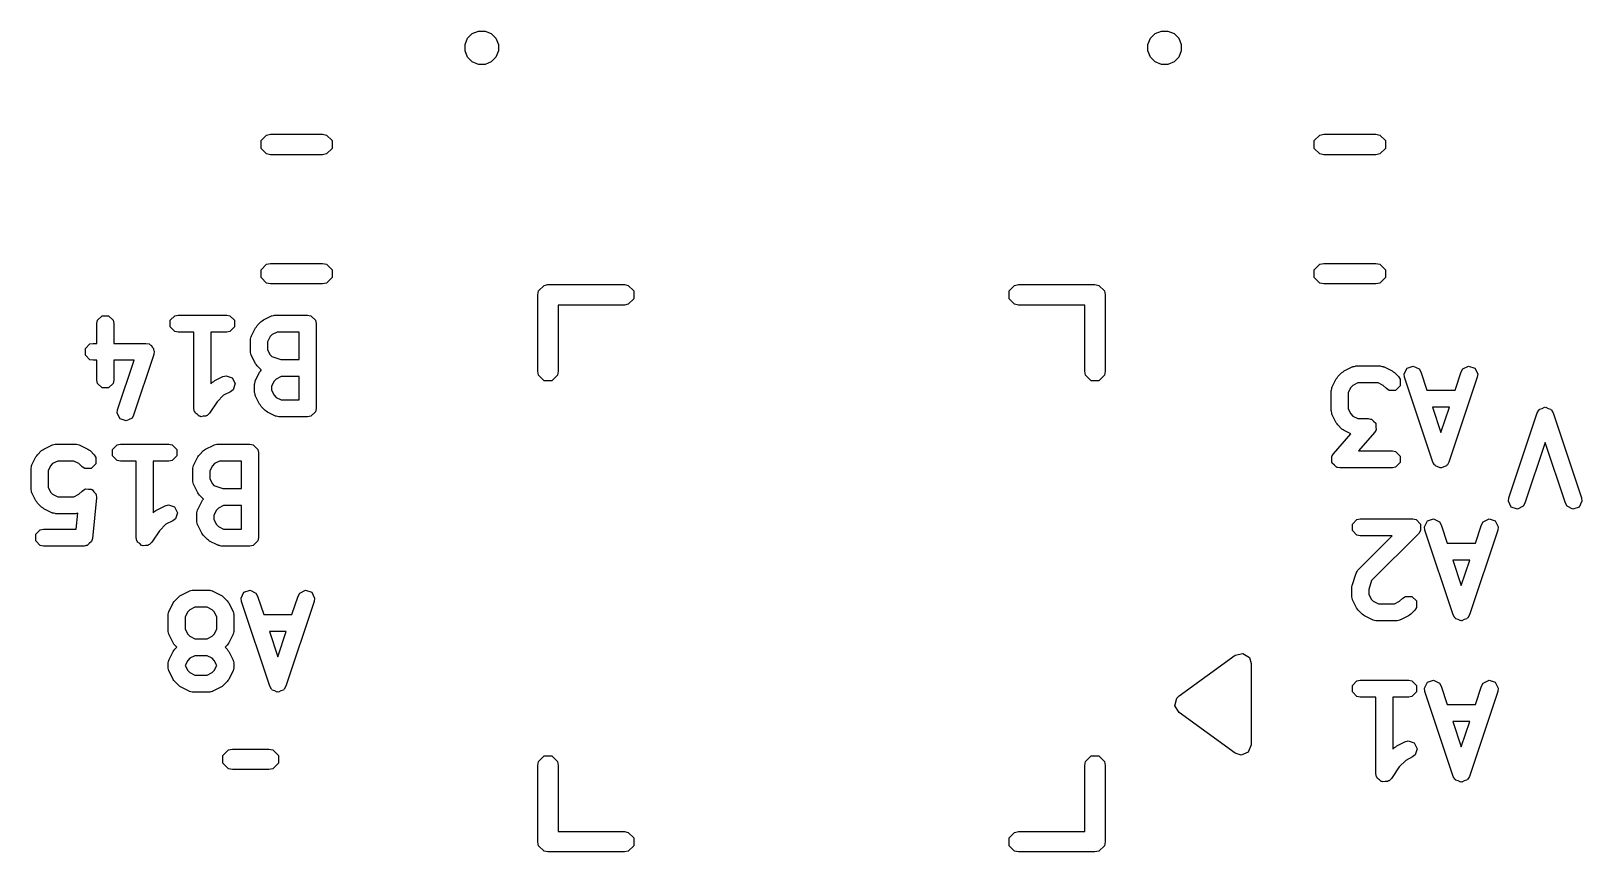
# Model space of a CAD drawing. Header units: millimetres. Extents: x 140.34 to 149.47, y -51.67 to -42.5.
# Drawn here: x 140.34 to 149.47, y -47.34 to -42.5 of the extents above; entities that cross this region are included whole.
import ezdxf

# ---------------------------------------------------------------- set-up
doc = ezdxf.new("R2010")
doc.units = ezdxf.units.MM
doc.layers.add('F.Silkscreen', color=41, linetype='CONTINUOUS', true_color=0xf2eda1)

msp = doc.modelspace()

# ---------------------------------------------------------------- linework, layer by layer
at = {"layer": 'F.Silkscreen', "linetype": 'CONTINUOUS'}
for p, q in [((142.906853, -42.544443), (142.934443, -42.516853)), ((142.934443, -42.516853), (142.970491, -42.501921)), ((142.970491, -42.501921), (143.009509, -42.501921)), ((143.009509, -42.501921), (143.045557, -42.516853)), ((143.045557, -42.516853), (143.073147, -42.544443)), ((146.926853, -42.544443), (146.954443, -42.516853)), ((146.954443, -42.516853), (146.990491, -42.501921)), ((146.990491, -42.501921), (147.029509, -42.501921)), ((147.029509, -42.501921), (147.065557, -42.516853)), ((147.065557, -42.516853), (147.093147, -42.544443)), ((142.891921, -42.580491), (142.906853, -42.544443)), ((142.891921, -42.619509), (142.891921, -42.580491)), ((142.906853, -42.655557), (142.891921, -42.619509)), ((143.073147, -42.544443), (143.088079, -42.580491)), ((143.088079, -42.619509), (143.073147, -42.655557)), ((143.088079, -42.580491), (143.088079, -42.619509)), ((146.911921, -42.580491), (146.926853, -42.544443)), ((146.911921, -42.619509), (146.911921, -42.580491)), ((146.926853, -42.655557), (146.911921, -42.619509)), ((147.093147, -42.544443), (147.108079, -42.580491)), ((147.108079, -42.619509), (147.093147, -42.655557)), ((147.108079, -42.580491), (147.108079, -42.619509)), ((142.934443, -42.683147), (142.906853, -42.655557)), ((142.970491, -42.698079), (142.934443, -42.683147)), ((143.009509, -42.698079), (142.970491, -42.698079)), ((143.045557, -42.683147), (143.009509, -42.698079)), ((143.073147, -42.655557), (143.045557, -42.683147)), ((146.954443, -42.683147), (146.926853, -42.655557)), ((146.990491, -42.698079), (146.954443, -42.683147)), ((147.029509, -42.698079), (146.990491, -42.698079)), ((147.065557, -42.683147), (147.029509, -42.698079)), ((147.093147, -42.655557), (147.065557, -42.683147)), ((141.690926, -43.147039), (141.723398, -43.114567)), ((141.690926, -43.192961), (141.690926, -43.147039)), ((141.723398, -43.114567), (141.746359, -43.11)), ((141.746359, -43.11), (142.053641, -43.11)), ((142.053641, -43.11), (142.076602, -43.114567)), ((142.076602, -43.114567), (142.109074, -43.147039)), ((142.109074, -43.147039), (142.109074, -43.192961)), ((147.890926, -43.147039), (147.923398, -43.114567)), ((147.890926, -43.192961), (147.890926, -43.147039)), ((147.923398, -43.114567), (147.946359, -43.11)), ((147.946359, -43.11), (148.253641, -43.11)), ((148.253641, -43.11), (148.276602, -43.114567)), ((148.276602, -43.114567), (148.309074, -43.147039)), ((148.309074, -43.147039), (148.309074, -43.192961)), ((141.723398, -43.225433), (141.690926, -43.192961)), ((141.746359, -43.23), (141.723398, -43.225433)), ((142.053641, -43.23), (141.746359, -43.23)), ((142.076602, -43.225433), (142.053641, -43.23)), ((142.109074, -43.192961), (142.076602, -43.225433)), ((147.923398, -43.225433), (147.890926, -43.192961)), ((147.946359, -43.23), (147.923398, -43.225433)), ((148.253641, -43.23), (147.946359, -43.23)), ((148.276602, -43.225433), (148.253641, -43.23)), ((148.309074, -43.192961), (148.276602, -43.225433)), ((141.690926, -43.907039), (141.723398, -43.874567)), ((141.690926, -43.952961), (141.690926, -43.907039)), ((141.723398, -43.874567), (141.746359, -43.87)), ((141.746359, -43.87), (142.053641, -43.87)), ((142.053641, -43.87), (142.076602, -43.874567)), ((142.076602, -43.874567), (142.109074, -43.907039)), ((142.109074, -43.907039), (142.109074, -43.952961)), ((147.890926, -43.907039), (147.923398, -43.874567)), ((147.890926, -43.952961), (147.890926, -43.907039)), ((147.923398, -43.874567), (147.946359, -43.87)), ((147.946359, -43.87), (148.253641, -43.87)), ((148.253641, -43.87), (148.276602, -43.874567)), ((148.276602, -43.874567), (148.309074, -43.907039)), ((148.309074, -43.907039), (148.309074, -43.952961)), ((141.723398, -43.985433), (141.690926, -43.952961)), ((141.746359, -43.99), (141.723398, -43.985433)), ((142.053641, -43.99), (141.746359, -43.99)), ((142.076602, -43.985433), (142.053641, -43.99)), ((142.109074, -43.952961), (142.076602, -43.985433)), ((143.324567, -44.032039), (143.357039, -43.999567)), ((143.357039, -43.999567), (143.38, -43.995)), ((143.38, -43.995), (143.83, -43.995)), ((143.83, -43.995), (143.852961, -43.999567)), ((143.852961, -43.999567), (143.885433, -44.032039)), ((146.094567, -44.032039), (146.127039, -43.999567)), ((146.127039, -43.999567), (146.15, -43.995)), ((146.15, -43.995), (146.6, -43.995)), ((146.6, -43.995), (146.622961, -43.999567)), ((146.622961, -43.999567), (146.655433, -44.032039)), ((147.923398, -43.985433), (147.890926, -43.952961)), ((147.946359, -43.99), (147.923398, -43.985433)), ((148.253641, -43.99), (147.946359, -43.99)), ((148.276602, -43.985433), (148.253641, -43.99)), ((148.309074, -43.952961), (148.276602, -43.985433)), ((143.32, -44.055), (143.324567, -44.032039)), ((143.32, -44.505), (143.32, -44.055)), ((143.885433, -44.077961), (143.852961, -44.110433)), ((143.885433, -44.032039), (143.885433, -44.077961)), ((146.094567, -44.077961), (146.094567, -44.032039)), ((146.127039, -44.110433), (146.094567, -44.077961)), ((146.655433, -44.032039), (146.66, -44.055)), ((146.66, -44.055), (146.66, -44.505)), ((140.728493, -44.204756), (140.755553, -44.177696)), ((140.755553, -44.177696), (140.793821, -44.177696)), ((140.793821, -44.177696), (140.820881, -44.204756)), ((141.157064, -44.204756), (141.184124, -44.177696)), ((141.184124, -44.177696), (141.203258, -44.17389)), ((141.203258, -44.17389), (141.488972, -44.17389)), ((141.488972, -44.17389), (141.508106, -44.177696)), ((141.508106, -44.177696), (141.535166, -44.204756)), ((141.704707, -44.202979), (141.752326, -44.179169)), ((141.752326, -44.179169), (141.754741, -44.178507)), ((141.754741, -44.178507), (141.755553, -44.177696)), ((141.755553, -44.177696), (141.763414, -44.176132)), ((141.763414, -44.176132), (141.771142, -44.174016)), ((141.771142, -44.174016), (141.77223, -44.174378)), ((141.77223, -44.174378), (141.774687, -44.17389)), ((141.774687, -44.17389), (141.965163, -44.17389)), ((141.965163, -44.17389), (141.984297, -44.177696)), ((141.984297, -44.177696), (142.011357, -44.204756)), ((143.83, -44.115), (143.44, -44.115)), ((143.44, -44.115), (143.44, -44.505)), ((143.852961, -44.110433), (143.83, -44.115)), ((146.15, -44.115), (146.127039, -44.110433)), ((146.54, -44.115), (146.15, -44.115)), ((146.54, -44.505), (146.54, -44.115)), ((140.724687, -44.22389), (140.728493, -44.204756)), ((140.724687, -44.340557), (140.724687, -44.22389)), ((140.820881, -44.204756), (140.824687, -44.22389)), ((140.824687, -44.22389), (140.824687, -44.340557)), ((141.157064, -44.243024), (141.157064, -44.204756)), ((141.184124, -44.270084), (141.157064, -44.243024)), ((141.203258, -44.27389), (141.184124, -44.270084)), ((141.296115, -44.27389), (141.203258, -44.27389)), ((141.296115, -44.72389), (141.296115, -44.27389)), ((141.488972, -44.27389), (141.396115, -44.27389)), ((141.396115, -44.27389), (141.396115, -44.579369)), ((141.508106, -44.270084), (141.488972, -44.27389)), ((141.535166, -44.243024), (141.508106, -44.270084)), ((141.535166, -44.204756), (141.535166, -44.243024)), ((141.634727, -44.296768), (141.658536, -44.249149)), ((141.658536, -44.249149), (141.663452, -44.242814)), ((141.663452, -44.242814), (141.667903, -44.236153)), ((141.667903, -44.236153), (141.691714, -44.212344)), ((141.691714, -44.212344), (141.698372, -44.207895)), ((141.698372, -44.207895), (141.704707, -44.202979)), ((141.78649, -44.27389), (141.756686, -44.288792)), ((141.915163, -44.27389), (141.78649, -44.27389)), ((141.915163, -44.435795), (141.915163, -44.27389)), ((142.011357, -44.204756), (142.015163, -44.22389)), ((142.015163, -44.22389), (142.015163, -44.72389)), ((140.657065, -44.371423), (140.684125, -44.344363)), ((140.684125, -44.344363), (140.703259, -44.340557)), ((140.703259, -44.340557), (140.724687, -44.340557)), ((140.824687, -44.340557), (141.012782, -44.340557)), ((141.012782, -44.340557), (141.031916, -44.344363)), ((141.031916, -44.344363), (141.037734, -44.350181)), ((141.037734, -44.350181), (141.045542, -44.352784)), ((141.045542, -44.352784), (141.050747, -44.363194)), ((141.050747, -44.363194), (141.058976, -44.371423)), ((141.629449, -44.319128), (141.629937, -44.316671)), ((141.629449, -44.390557), (141.629449, -44.319128)), ((141.629575, -44.315584), (141.631691, -44.307854)), ((141.629937, -44.316671), (141.629575, -44.315584)), ((141.631691, -44.307854), (141.633255, -44.299994)), ((141.633255, -44.299994), (141.634065, -44.299183)), ((141.634065, -44.299183), (141.634727, -44.296768)), ((141.74435, -44.301128), (141.729449, -44.330931)), ((141.729449, -44.330931), (141.729449, -44.378753)), ((141.756686, -44.288792), (141.74435, -44.301128)), ((140.657065, -44.409691), (140.657065, -44.371423)), ((140.684125, -44.436751), (140.657065, -44.409691)), ((140.703259, -44.440557), (140.684125, -44.436751)), ((140.724687, -44.440557), (140.703259, -44.440557)), ((140.724687, -44.557223), (140.724687, -44.440557)), ((140.943411, -44.440557), (140.824687, -44.440557)), ((140.824687, -44.440557), (140.824687, -44.557223)), ((140.846301, -44.731889), (140.943411, -44.440557)), ((141.060216, -44.406368), (140.941169, -44.763511)), ((141.058976, -44.371423), (141.058976, -44.379652)), ((141.058976, -44.379652), (141.062656, -44.387012)), ((141.062656, -44.387012), (141.060216, -44.406368)), ((141.629937, -44.393013), (141.629449, -44.390557)), ((141.629575, -44.394101), (141.629937, -44.393013)), ((141.631691, -44.40183), (141.629575, -44.394101)), ((141.633255, -44.409691), (141.631691, -44.40183)), ((141.634065, -44.410501), (141.633255, -44.409691)), ((141.634727, -44.412917), (141.634065, -44.410501)), ((141.658536, -44.460536), (141.634727, -44.412917)), ((141.729449, -44.378753), (141.74435, -44.408556)), ((141.74435, -44.408556), (141.754077, -44.418283)), ((141.754077, -44.418283), (141.80661, -44.435795)), ((141.80661, -44.435795), (141.915163, -44.435795)), ((141.418993, -44.56012), (141.466611, -44.536312)), ((141.466611, -44.536312), (141.485427, -44.531159)), ((141.485427, -44.531159), (141.521732, -44.543261)), ((141.521732, -44.543261), (141.538846, -44.577489)), ((141.663452, -44.46687), (141.658536, -44.460536)), ((141.658537, -44.558672), (141.682347, -44.511053)), ((141.667903, -44.473532), (141.663452, -44.46687)), ((141.691714, -44.497341), (141.667903, -44.473532)), ((141.682347, -44.511053), (141.68726, -44.504721)), ((141.68726, -44.504721), (141.691712, -44.498059)), ((141.691712, -44.498059), (141.692143, -44.497627)), ((141.692143, -44.497627), (141.691714, -44.497341)), ((141.780493, -44.550697), (141.76816, -44.563032)), ((141.8103, -44.535795), (141.780493, -44.550697)), ((141.915163, -44.535795), (141.8103, -44.535795)), ((141.915163, -44.67389), (141.915163, -44.535795)), ((143.324567, -44.527961), (143.32, -44.505)), ((143.357039, -44.560433), (143.324567, -44.527961)), ((143.435433, -44.527961), (143.402961, -44.560433)), ((143.44, -44.505), (143.435433, -44.527961)), ((146.544567, -44.527961), (146.54, -44.505)), ((146.577039, -44.560433), (146.544567, -44.527961)), ((146.655433, -44.527961), (146.622961, -44.560433)), ((146.66, -44.505), (146.655433, -44.527961)), ((147.996305, -44.596767), (148.020115, -44.549148)), ((148.020115, -44.549148), (148.02503, -44.542813)), ((148.02503, -44.542813), (148.029481, -44.536154)), ((148.029481, -44.536154), (148.05329, -44.512345)), ((148.05329, -44.512345), (148.059949, -44.507894)), ((148.059949, -44.507894), (148.066284, -44.502979)), ((148.066284, -44.502979), (148.113903, -44.479169)), ((148.113903, -44.479169), (148.116318, -44.478507)), ((148.116318, -44.478507), (148.11713, -44.477696)), ((148.11713, -44.477696), (148.124991, -44.476132)), ((148.124991, -44.476132), (148.132719, -44.474016)), ((148.132719, -44.474016), (148.133807, -44.474378)), ((148.133807, -44.474378), (148.136264, -44.47389)), ((148.136264, -44.47389), (148.279121, -44.47389)), ((148.279121, -44.47389), (148.281577, -44.474378)), ((148.281577, -44.474378), (148.282666, -44.474016)), ((148.282666, -44.474016), (148.290393, -44.476132)), ((148.290393, -44.476132), (148.298255, -44.477696)), ((148.298255, -44.477696), (148.299066, -44.478507)), ((148.299066, -44.478507), (148.301482, -44.479169)), ((148.301482, -44.479169), (148.349101, -44.502979)), ((148.349101, -44.502979), (148.355432, -44.507892)), ((148.355432, -44.507892), (148.362095, -44.512344)), ((148.362095, -44.512344), (148.385905, -44.536153)), ((148.385905, -44.536153), (148.396744, -44.552374)), ((148.419723, -44.520346), (148.436837, -44.486117)), ((148.422163, -44.539701), (148.419723, -44.520346)), ((148.58883, -45.039701), (148.422163, -44.539701)), ((148.436837, -44.486117), (148.473141, -44.474016)), ((148.473141, -44.474016), (148.50737, -44.49113)), ((148.50737, -44.49113), (148.517031, -44.508079)), ((148.517031, -44.508079), (148.553254, -44.616747)), ((148.850364, -44.539701), (148.683698, -45.039701)), ((148.719273, -44.616747), (148.755496, -44.508079)), ((148.755496, -44.508079), (148.765157, -44.49113)), ((148.765157, -44.49113), (148.799386, -44.474016)), ((148.799386, -44.474016), (148.83569, -44.486117)), ((148.83569, -44.486117), (148.852804, -44.520346)), ((148.852804, -44.520346), (148.850364, -44.539701)), ((140.728493, -44.576357), (140.724687, -44.557223)), ((140.755553, -44.603417), (140.728493, -44.576357)), ((140.793821, -44.603417), (140.755553, -44.603417)), ((140.820881, -44.576357), (140.793821, -44.603417)), ((140.824687, -44.557223), (140.820881, -44.576357)), ((141.396115, -44.579369), (141.405997, -44.569487)), ((141.405997, -44.569487), (141.412661, -44.565033)), ((141.412661, -44.565033), (141.418993, -44.56012)), ((141.511332, -44.625755), (141.47097, -44.645935)), ((141.526744, -44.613794), (141.511332, -44.625755)), ((141.538846, -44.577489), (141.526744, -44.613794)), ((141.653258, -44.581033), (141.653746, -44.578576)), ((141.653258, -44.628652), (141.653258, -44.581033)), ((141.653746, -44.631108), (141.653258, -44.628652)), ((141.653384, -44.577488), (141.6555, -44.56976)), ((141.653746, -44.578576), (141.653384, -44.577488)), ((141.653384, -44.632197), (141.653746, -44.631108)), ((141.6555, -44.639924), (141.653384, -44.632197)), ((141.6555, -44.56976), (141.657064, -44.561899)), ((141.657064, -44.647786), (141.6555, -44.639924)), ((141.657064, -44.561899), (141.657875, -44.561087)), ((141.657875, -44.561087), (141.658537, -44.558672)), ((141.76816, -44.563032), (141.753258, -44.592836)), ((141.753258, -44.592836), (141.753258, -44.616848)), ((141.753258, -44.616848), (141.76816, -44.646653)), ((143.402961, -44.560433), (143.357039, -44.560433)), ((146.622961, -44.560433), (146.577039, -44.560433)), ((147.991026, -44.619128), (147.991514, -44.616671)), ((147.991026, -44.738176), (147.991026, -44.619128)), ((147.991152, -44.615583), (147.993268, -44.607855)), ((147.991514, -44.616671), (147.991152, -44.615583)), ((147.993268, -44.607855), (147.994832, -44.599994)), ((147.994832, -44.599994), (147.995643, -44.599182)), ((147.995643, -44.599182), (147.996305, -44.596767)), ((148.105928, -44.601126), (148.091026, -44.630931)), ((148.091026, -44.630931), (148.091026, -44.726372)), ((148.118262, -44.588792), (148.105928, -44.601126)), ((148.148067, -44.57389), (148.118262, -44.588792)), ((148.267318, -44.57389), (148.148067, -44.57389)), ((148.297121, -44.588792), (148.267318, -44.57389)), ((148.315196, -44.606865), (148.297121, -44.588792)), ((148.331417, -44.617703), (148.315196, -44.606865)), ((148.369685, -44.617703), (148.331417, -44.617703)), ((148.396744, -44.590643), (148.369685, -44.617703)), ((148.396744, -44.552374), (148.396744, -44.590643)), ((148.553254, -44.616747), (148.719273, -44.616747)), ((140.843861, -44.751244), (140.846301, -44.731889)), ((141.299921, -44.743024), (141.296115, -44.72389)), ((141.432592, -44.684312), (141.387718, -44.751625)), ((141.47097, -44.645935), (141.432592, -44.684312)), ((141.657875, -44.648597), (141.657064, -44.647786)), ((141.658537, -44.651013), (141.657875, -44.648597)), ((141.682347, -44.698632), (141.658537, -44.651013)), ((141.687262, -44.704966), (141.682347, -44.698632)), ((141.691713, -44.711626), (141.687262, -44.704966)), ((141.715522, -44.735435), (141.691713, -44.711626)), ((141.76816, -44.646653), (141.780494, -44.658987)), ((141.780494, -44.658987), (141.810299, -44.67389)), ((141.810299, -44.67389), (141.915163, -44.67389)), ((142.015163, -44.72389), (142.011357, -44.743024)), ((148.091026, -44.726372), (148.105928, -44.756177)), ((148.68594, -44.716747), (148.586587, -44.716747)), ((148.586587, -44.716747), (148.636263, -44.865776)), ((148.636263, -44.865776), (148.68594, -44.716747)), ((149.202565, -44.750579), (149.212226, -44.73363)), ((149.212226, -44.73363), (149.215568, -44.731959)), ((149.215568, -44.731959), (149.217239, -44.728617)), ((149.217239, -44.728617), (149.232278, -44.723603)), ((149.232278, -44.723603), (149.246455, -44.716516)), ((149.246455, -44.716516), (149.249998, -44.717697)), ((149.249998, -44.717697), (149.253543, -44.716516)), ((149.253543, -44.716516), (149.267722, -44.723605)), ((149.267722, -44.723605), (149.282759, -44.728618)), ((149.282759, -44.728618), (149.284429, -44.731958)), ((149.284429, -44.731958), (149.287772, -44.73363)), ((149.287772, -44.73363), (149.297433, -44.750579)), ((140.860975, -44.785473), (140.843861, -44.751244)), ((140.897279, -44.797574), (140.860975, -44.785473)), ((140.931508, -44.78046), (140.897279, -44.797574)), ((140.941169, -44.763511), (140.931508, -44.78046)), ((141.303561, -44.746664), (141.299921, -44.743024)), ((141.304571, -44.751712), (141.303561, -44.746664)), ((141.316684, -44.759787), (141.304571, -44.751712)), ((141.326981, -44.770084), (141.316684, -44.759787)), ((141.332129, -44.770084), (141.326981, -44.770084)), ((141.336412, -44.772939), (141.332129, -44.770084)), ((141.350687, -44.770084), (141.336412, -44.772939)), ((141.365249, -44.770084), (141.350687, -44.770084)), ((141.368889, -44.766443), (141.365249, -44.770084)), ((141.373937, -44.765434), (141.368889, -44.766443)), ((141.387718, -44.751625), (141.373937, -44.765434)), ((141.722181, -44.739885), (141.715522, -44.735435)), ((141.728516, -44.744801), (141.722181, -44.739885)), ((141.776135, -44.768611), (141.728516, -44.744801)), ((141.77855, -44.769272), (141.776135, -44.768611)), ((141.779362, -44.770084), (141.77855, -44.769272)), ((141.787223, -44.771647), (141.779362, -44.770084)), ((141.794951, -44.773764), (141.787223, -44.771647)), ((141.796039, -44.773401), (141.794951, -44.773764)), ((141.798496, -44.77389), (141.796039, -44.773401)), ((141.965163, -44.77389), (141.798496, -44.77389)), ((141.984297, -44.770084), (141.965163, -44.77389)), ((142.011357, -44.743024), (141.984297, -44.770084)), ((147.991514, -44.740632), (147.991026, -44.738176)), ((147.991152, -44.741721), (147.991514, -44.740632)), ((147.993268, -44.749448), (147.991152, -44.741721)), ((147.994832, -44.75731), (147.993268, -44.749448)), ((147.995643, -44.758121), (147.994832, -44.75731)), ((147.996305, -44.760537), (147.995643, -44.758121)), ((148.020115, -44.808156), (147.996305, -44.760537)), ((148.02503, -44.81449), (148.020115, -44.808156)), ((148.029481, -44.82115), (148.02503, -44.81449)), ((148.05329, -44.844959), (148.029481, -44.82115)), ((148.105928, -44.756177), (148.118262, -44.768511)), ((148.118262, -44.768511), (148.148067, -44.783414)), ((148.148067, -44.783414), (148.207693, -44.783414)), ((148.207693, -44.783414), (148.221639, -44.786188)), ((148.221639, -44.786188), (148.223712, -44.78605)), ((148.223712, -44.78605), (148.224526, -44.786762)), ((148.224526, -44.786762), (148.226827, -44.78722)), ((148.226827, -44.78722), (148.239267, -44.79966)), ((148.239267, -44.79966), (148.252512, -44.811249)), ((148.252512, -44.811249), (148.25263, -44.813023)), ((148.25263, -44.813023), (148.253887, -44.81428)), ((148.253887, -44.81428), (148.253887, -44.831878)), ((149.035898, -45.250579), (149.202565, -44.750579)), ((149.297433, -44.750579), (149.464099, -45.250579)), ((148.003397, -44.990965), (148.105708, -44.874037)), ((148.059949, -44.849409), (148.05329, -44.844959)), ((148.066284, -44.854325), (148.059949, -44.849409)), ((148.105708, -44.874037), (148.066284, -44.854325)), ((148.245322, -44.866339), (148.151215, -44.97389)), ((148.252416, -44.854018), (148.245322, -44.866339)), ((148.253887, -44.852548), (148.252416, -44.854018)), ((148.253887, -44.831878), (148.255057, -44.849433)), ((148.255057, -44.849433), (148.253887, -44.851464)), ((148.253887, -44.851464), (148.253887, -44.852548)), ((140.366157, -45.009148), (140.371072, -45.002813)), ((140.371072, -45.002813), (140.375523, -44.996154)), ((140.375523, -44.996154), (140.399332, -44.972345)), ((140.399332, -44.972345), (140.405991, -44.967894)), ((140.405991, -44.967894), (140.412326, -44.962979)), ((140.412326, -44.962979), (140.459945, -44.939169)), ((140.459945, -44.939169), (140.46236, -44.938507)), ((140.46236, -44.938507), (140.463172, -44.937696)), ((140.463172, -44.937696), (140.471033, -44.936132)), ((140.471033, -44.936132), (140.478761, -44.934016)), ((140.478761, -44.934016), (140.479849, -44.934378)), ((140.479849, -44.934378), (140.482306, -44.93389)), ((140.482306, -44.93389), (140.601354, -44.93389)), ((140.601354, -44.93389), (140.60381, -44.934378)), ((140.60381, -44.934378), (140.604899, -44.934016)), ((140.604899, -44.934016), (140.612626, -44.936132)), ((140.612626, -44.936132), (140.620488, -44.937696)), ((140.620488, -44.937696), (140.621299, -44.938507)), ((140.621299, -44.938507), (140.623715, -44.939169)), ((140.623715, -44.939169), (140.671334, -44.962979)), ((140.671334, -44.962979), (140.677668, -44.967894)), ((140.677668, -44.967894), (140.684328, -44.972345)), ((140.684328, -44.972345), (140.708137, -44.996154)), ((140.708137, -44.996154), (140.718976, -45.012375)), ((140.817064, -44.964756), (140.844124, -44.937696)), ((140.817064, -45.003024), (140.817064, -44.964756)), ((140.844124, -45.030084), (140.817064, -45.003024)), ((140.844124, -44.937696), (140.863258, -44.93389)), ((140.863258, -44.93389), (141.148972, -44.93389)), ((141.148972, -44.93389), (141.168106, -44.937696)), ((141.168106, -44.937696), (141.195166, -44.964756)), ((141.195166, -45.003024), (141.168106, -45.030084)), ((141.195166, -44.964756), (141.195166, -45.003024)), ((141.318536, -45.009149), (141.323452, -45.002814)), ((141.323452, -45.002814), (141.327903, -44.996153)), ((141.327903, -44.996153), (141.351714, -44.972344)), ((141.351714, -44.972344), (141.358372, -44.967895)), ((141.358372, -44.967895), (141.364707, -44.962979)), ((141.364707, -44.962979), (141.412326, -44.939169)), ((141.412326, -44.939169), (141.414741, -44.938507)), ((141.414741, -44.938507), (141.415553, -44.937696)), ((141.415553, -44.937696), (141.423414, -44.936132)), ((141.423414, -44.936132), (141.431142, -44.934016)), ((141.431142, -44.934016), (141.43223, -44.934378)), ((141.43223, -44.934378), (141.434687, -44.93389)), ((141.434687, -44.93389), (141.625163, -44.93389)), ((141.625163, -44.93389), (141.644297, -44.937696)), ((141.644297, -44.937696), (141.671357, -44.964756)), ((141.671357, -44.964756), (141.675163, -44.98389)), ((141.675163, -44.98389), (141.675163, -45.48389)), ((147.993662, -45.007871), (147.994832, -45.005839)), ((147.994832, -45.025425), (147.993662, -45.007871)), ((147.994832, -45.004756), (147.996302, -45.003285)), ((147.994832, -45.005839), (147.994832, -45.004756)), ((147.996302, -45.003285), (148.003397, -44.990965)), ((148.151215, -44.97389), (148.35055, -44.97389)), ((148.35055, -44.97389), (148.369684, -44.977696)), ((148.369684, -44.977696), (148.396744, -45.004756)), ((148.396744, -45.004756), (148.396744, -45.043024)), ((149.249998, -44.924503), (149.130766, -45.282201)), ((149.369231, -45.282201), (149.249998, -44.924503)), ((140.337068, -45.079128), (140.337556, -45.076671)), ((140.337068, -45.198176), (140.337068, -45.079128)), ((140.337194, -45.075583), (140.33931, -45.067855)), ((140.337556, -45.076671), (140.337194, -45.075583)), ((140.33931, -45.067855), (140.340874, -45.059994)), ((140.340874, -45.059994), (140.341685, -45.059182)), ((140.341685, -45.059182), (140.342347, -45.056767)), ((140.342347, -45.056767), (140.366157, -45.009148)), ((140.45197, -45.061126), (140.437068, -45.090931)), ((140.437068, -45.090931), (140.437068, -45.186372)), ((140.464304, -45.048792), (140.45197, -45.061126)), ((140.494109, -45.03389), (140.464304, -45.048792)), ((140.589551, -45.03389), (140.494109, -45.03389)), ((140.619355, -45.048792), (140.589551, -45.03389)), ((140.637427, -45.066864), (140.619355, -45.048792)), ((140.653648, -45.077703), (140.637427, -45.066864)), ((140.691916, -45.077703), (140.653648, -45.077703)), ((140.718976, -45.050643), (140.691916, -45.077703)), ((140.718976, -45.012375), (140.718976, -45.050643)), ((140.863258, -45.03389), (140.844124, -45.030084)), ((140.956115, -45.03389), (140.863258, -45.03389)), ((140.956115, -45.48389), (140.956115, -45.03389)), ((141.148972, -45.03389), (141.056115, -45.03389)), ((141.056115, -45.03389), (141.056115, -45.339369)), ((141.168106, -45.030084), (141.148972, -45.03389)), ((141.289449, -45.079128), (141.289937, -45.076671)), ((141.289449, -45.150557), (141.289449, -45.079128)), ((141.289575, -45.075584), (141.291691, -45.067854)), ((141.289937, -45.076671), (141.289575, -45.075584)), ((141.291691, -45.067854), (141.293255, -45.059994)), ((141.293255, -45.059994), (141.294065, -45.059183)), ((141.294065, -45.059183), (141.294727, -45.056768)), ((141.294727, -45.056768), (141.318536, -45.009149)), ((141.40435, -45.061128), (141.389449, -45.090931)), ((141.389449, -45.090931), (141.389449, -45.138753)), ((141.416686, -45.048792), (141.40435, -45.061128)), ((141.44649, -45.03389), (141.416686, -45.048792)), ((141.575163, -45.03389), (141.44649, -45.03389)), ((141.575163, -45.195795), (141.575163, -45.03389)), ((147.994832, -45.043024), (147.994832, -45.025425)), ((147.996088, -45.04428), (147.994832, -45.043024)), ((147.996207, -45.046055), (147.996088, -45.04428)), ((148.009451, -45.057643), (147.996207, -45.046055)), ((148.021892, -45.070084), (148.009451, -45.057643)), ((148.024192, -45.070541), (148.021892, -45.070084)), ((148.025007, -45.071254), (148.024192, -45.070541)), ((148.027079, -45.071115), (148.025007, -45.071254)), ((148.041026, -45.07389), (148.027079, -45.071115)), ((148.35055, -45.07389), (148.041026, -45.07389)), ((148.369684, -45.070084), (148.35055, -45.07389)), ((148.396744, -45.043024), (148.369684, -45.070084)), ((148.598491, -45.05665), (148.58883, -45.039701)), ((148.601833, -45.05832), (148.598491, -45.05665)), ((148.603504, -45.061663), (148.601833, -45.05832)), ((148.618543, -45.066676), (148.603504, -45.061663)), ((148.63272, -45.073764), (148.618543, -45.066676)), ((148.636263, -45.072582), (148.63272, -45.073764)), ((148.639808, -45.073764), (148.636263, -45.072582)), ((148.653987, -45.066674), (148.639808, -45.073764)), ((148.669024, -45.061662), (148.653987, -45.066674)), ((148.670694, -45.058321), (148.669024, -45.061662)), ((148.674037, -45.05665), (148.670694, -45.058321)), ((148.683698, -45.039701), (148.674037, -45.05665)), ((140.437068, -45.186372), (140.45197, -45.216177)), ((141.289937, -45.153013), (141.289449, -45.150557)), ((141.289575, -45.154101), (141.289937, -45.153013)), ((141.291691, -45.16183), (141.289575, -45.154101)), ((141.293255, -45.169691), (141.291691, -45.16183)), ((141.294065, -45.170501), (141.293255, -45.169691)), ((141.294727, -45.172917), (141.294065, -45.170501)), ((141.318536, -45.220536), (141.294727, -45.172917)), ((141.389449, -45.138753), (141.40435, -45.168556)), ((141.40435, -45.168556), (141.414077, -45.178283)), ((141.414077, -45.178283), (141.46661, -45.195795)), ((140.337556, -45.200632), (140.337068, -45.198176)), ((140.337194, -45.201721), (140.337556, -45.200632)), ((140.33931, -45.209448), (140.337194, -45.201721)), ((140.340874, -45.21731), (140.33931, -45.209448)), ((140.341685, -45.218121), (140.340874, -45.21731)), ((140.342347, -45.220537), (140.341685, -45.218121)), ((140.366157, -45.268156), (140.342347, -45.220537)), ((140.371072, -45.27449), (140.366157, -45.268156)), ((140.375523, -45.28115), (140.371072, -45.27449)), ((140.399332, -45.304959), (140.375523, -45.28115)), ((140.45197, -45.216177), (140.464304, -45.228511)), ((140.464304, -45.228511), (140.494109, -45.243414)), ((140.494109, -45.243414), (140.589551, -45.243414)), ((140.589551, -45.243414), (140.619355, -45.228511)), ((140.619355, -45.228511), (140.637427, -45.21044)), ((140.637427, -45.21044), (140.653648, -45.199601)), ((140.653648, -45.199601), (140.656293, -45.199601)), ((140.656293, -45.199601), (140.658339, -45.197927)), ((140.658339, -45.197927), (140.675078, -45.199601)), ((140.675078, -45.199601), (140.691916, -45.199601)), ((140.691916, -45.199601), (140.693786, -45.201471)), ((140.693786, -45.201471), (140.696417, -45.201735)), ((140.696417, -45.201735), (140.707071, -45.214756)), ((140.722534, -45.250771), (140.698725, -45.488865)), ((140.707071, -45.214756), (140.718976, -45.226661)), ((140.718976, -45.226661), (140.718976, -45.229305)), ((140.718976, -45.229305), (140.720651, -45.231353)), ((140.720651, -45.231353), (140.722534, -45.250771)), ((141.323452, -45.22687), (141.318536, -45.220536)), ((141.318537, -45.318672), (141.342347, -45.271053)), ((141.327903, -45.233532), (141.323452, -45.22687)), ((141.351714, -45.257341), (141.327903, -45.233532)), ((141.342347, -45.271053), (141.34726, -45.264721)), ((141.34726, -45.264721), (141.351712, -45.258059)), ((141.351712, -45.258059), (141.352143, -45.257627)), ((141.352143, -45.257627), (141.351714, -45.257341)), ((141.46661, -45.195795), (141.575163, -45.195795)), ((149.033458, -45.269934), (149.035898, -45.250579)), ((149.050572, -45.304163), (149.033458, -45.269934)), ((149.466539, -45.269934), (149.449425, -45.304163)), ((149.464099, -45.250579), (149.466539, -45.269934)), ((140.405991, -45.309409), (140.399332, -45.304959)), ((140.412326, -45.314325), (140.405991, -45.309409)), ((140.459945, -45.338135), (140.412326, -45.314325)), ((140.46236, -45.338796), (140.459945, -45.338135)), ((140.463172, -45.339608), (140.46236, -45.338796)), ((140.471033, -45.341171), (140.463172, -45.339608)), ((140.478761, -45.343288), (140.471033, -45.341171)), ((140.479849, -45.342925), (140.478761, -45.343288)), ((140.482306, -45.343414), (140.479849, -45.342925)), ((140.601354, -45.343414), (140.482306, -45.343414)), ((140.60381, -45.342925), (140.601354, -45.343414)), ((140.603723, -45.43389), (140.613002, -45.341096)), ((140.604899, -45.343288), (140.60381, -45.342925)), ((140.612626, -45.341171), (140.604899, -45.343288)), ((140.613002, -45.341096), (140.612626, -45.341171)), ((141.056115, -45.339369), (141.065997, -45.329487)), ((141.065997, -45.329487), (141.072661, -45.325033)), ((141.072661, -45.325033), (141.078993, -45.32012)), ((141.078993, -45.32012), (141.126611, -45.296312)), ((141.126611, -45.296312), (141.145427, -45.291159)), ((141.145427, -45.291159), (141.181732, -45.303261)), ((141.181732, -45.303261), (141.198846, -45.337489)), ((141.198846, -45.337489), (141.186744, -45.373794)), ((141.313258, -45.341033), (141.313746, -45.338576)), ((141.313258, -45.388652), (141.313258, -45.341033)), ((141.313384, -45.337488), (141.3155, -45.32976)), ((141.313746, -45.338576), (141.313384, -45.337488)), ((141.3155, -45.32976), (141.317064, -45.321899)), ((141.317064, -45.321899), (141.317875, -45.321087)), ((141.317875, -45.321087), (141.318537, -45.318672)), ((141.42816, -45.323032), (141.413258, -45.352836)), ((141.413258, -45.352836), (141.413258, -45.376848)), ((141.440493, -45.310697), (141.42816, -45.323032)), ((141.4703, -45.295795), (141.440493, -45.310697)), ((141.575163, -45.295795), (141.4703, -45.295795)), ((141.575163, -45.43389), (141.575163, -45.295795)), ((149.086876, -45.316264), (149.050572, -45.304163)), ((149.121105, -45.29915), (149.086876, -45.316264)), ((149.130766, -45.282201), (149.121105, -45.29915)), ((149.378892, -45.29915), (149.369231, -45.282201)), ((149.413121, -45.316264), (149.378892, -45.29915)), ((149.449425, -45.304163), (149.413121, -45.316264)), ((140.364684, -45.464756), (140.391744, -45.437696)), ((140.364684, -45.503024), (140.364684, -45.464756)), ((140.391744, -45.437696), (140.410878, -45.43389)), ((140.410878, -45.43389), (140.603723, -45.43389)), ((141.092592, -45.444312), (141.047718, -45.511625)), ((141.13097, -45.405935), (141.092592, -45.444312)), ((141.171332, -45.385755), (141.13097, -45.405935)), ((141.186744, -45.373794), (141.171332, -45.385755)), ((141.313746, -45.391108), (141.313258, -45.388652)), ((141.313384, -45.392197), (141.313746, -45.391108)), ((141.3155, -45.399924), (141.313384, -45.392197)), ((141.317064, -45.407786), (141.3155, -45.399924)), ((141.317875, -45.408597), (141.317064, -45.407786)), ((141.318537, -45.411013), (141.317875, -45.408597)), ((141.342347, -45.458632), (141.318537, -45.411013)), ((141.347262, -45.464966), (141.342347, -45.458632)), ((141.413258, -45.376848), (141.42816, -45.406653)), ((141.42816, -45.406653), (141.440494, -45.418987)), ((141.440494, -45.418987), (141.470299, -45.43389)), ((141.470299, -45.43389), (141.575163, -45.43389)), ((148.114832, -45.404756), (148.141892, -45.377696)), ((148.114832, -45.443024), (148.114832, -45.404756)), ((148.141892, -45.470084), (148.114832, -45.443024)), ((148.141892, -45.377696), (148.161026, -45.37389)), ((148.161026, -45.37389), (148.47055, -45.37389)), ((148.505906, -45.459245), (148.228537, -45.736612)), ((148.47055, -45.37389), (148.489684, -45.377696)), ((148.489684, -45.377696), (148.489685, -45.377696)), ((148.489685, -45.377696), (148.516744, -45.404755)), ((148.516744, -45.443024), (148.505906, -45.459245)), ((148.516744, -45.404755), (148.516744, -45.443024)), ((148.539723, -45.420346), (148.556837, -45.386117)), ((148.542163, -45.439701), (148.539723, -45.420346)), ((148.70883, -45.939701), (148.542163, -45.439701)), ((148.556837, -45.386117), (148.593141, -45.374016)), ((148.593141, -45.374016), (148.62737, -45.39113)), ((148.62737, -45.39113), (148.637031, -45.408079)), ((148.637031, -45.408079), (148.673254, -45.516747)), ((148.970364, -45.439701), (148.803698, -45.939701)), ((148.839273, -45.516747), (148.875496, -45.408079)), ((148.875496, -45.408079), (148.885157, -45.39113)), ((148.885157, -45.39113), (148.919386, -45.374016)), ((148.919386, -45.374016), (148.95569, -45.386117)), ((148.95569, -45.386117), (148.972804, -45.420346)), ((148.972804, -45.420346), (148.970364, -45.439701)), ((140.391744, -45.530084), (140.364684, -45.503024)), ((140.410878, -45.53389), (140.391744, -45.530084)), ((140.648973, -45.53389), (140.410878, -45.53389)), ((140.660934, -45.53151), (140.648973, -45.53389)), ((140.663416, -45.531759), (140.660934, -45.53151)), ((140.664613, -45.530778), (140.663416, -45.531759)), ((140.668107, -45.530084), (140.664613, -45.530778)), ((140.680007, -45.518183), (140.668107, -45.530084)), ((140.693034, -45.507525), (140.680007, -45.518183)), ((140.694073, -45.504117), (140.693034, -45.507525)), ((140.695167, -45.503024), (140.694073, -45.504117)), ((140.698725, -45.488865), (140.695167, -45.500531)), ((140.695167, -45.500531), (140.695167, -45.503024)), ((140.959921, -45.503024), (140.956115, -45.48389)), ((140.963561, -45.506664), (140.959921, -45.503024)), ((140.964571, -45.511712), (140.963561, -45.506664)), ((140.976684, -45.519787), (140.964571, -45.511712)), ((140.986981, -45.530084), (140.976684, -45.519787)), ((140.992129, -45.530084), (140.986981, -45.530084)), ((140.996412, -45.532939), (140.992129, -45.530084)), ((141.010687, -45.530084), (140.996412, -45.532939)), ((141.025249, -45.530084), (141.010687, -45.530084)), ((141.028889, -45.526443), (141.025249, -45.530084)), ((141.033937, -45.525434), (141.028889, -45.526443)), ((141.047718, -45.511625), (141.033937, -45.525434)), ((141.351713, -45.471626), (141.347262, -45.464966)), ((141.375522, -45.495435), (141.351713, -45.471626)), ((141.382181, -45.499885), (141.375522, -45.495435)), ((141.388516, -45.504801), (141.382181, -45.499885)), ((141.436135, -45.528611), (141.388516, -45.504801)), ((141.43855, -45.529272), (141.436135, -45.528611)), ((141.439362, -45.530084), (141.43855, -45.529272)), ((141.447223, -45.531647), (141.439362, -45.530084)), ((141.454951, -45.533764), (141.447223, -45.531647)), ((141.456039, -45.533401), (141.454951, -45.533764)), ((141.458496, -45.53389), (141.456039, -45.533401)), ((141.625163, -45.53389), (141.458496, -45.53389)), ((141.644297, -45.530084), (141.625163, -45.53389)), ((141.671357, -45.503024), (141.644297, -45.530084)), ((141.675163, -45.48389), (141.671357, -45.503024)), ((148.161026, -45.47389), (148.141892, -45.470084)), ((148.149481, -45.674249), (148.349839, -45.47389)), ((148.349839, -45.47389), (148.161026, -45.47389)), ((148.673254, -45.516747), (148.839273, -45.516747)), ((148.80594, -45.616747), (148.706587, -45.616747)), ((148.706587, -45.616747), (148.756263, -45.765776)), ((148.756263, -45.765776), (148.80594, -45.616747)), ((148.113592, -45.765221), (148.137402, -45.693792)), ((148.137402, -45.693792), (148.138642, -45.691616)), ((148.138642, -45.69047), (148.143091, -45.683811)), ((148.138642, -45.691616), (148.138642, -45.69047)), ((148.143091, -45.683811), (148.147063, -45.676844)), ((148.147063, -45.676844), (148.14809, -45.67633)), ((148.14809, -45.67633), (148.149481, -45.674249)), ((148.228537, -45.736612), (148.211026, -45.789147)), ((141.206951, -45.832345), (141.21361, -45.827894)), ((141.21361, -45.827894), (141.219945, -45.822979)), ((141.219945, -45.822979), (141.267564, -45.799169)), ((141.267564, -45.799169), (141.269979, -45.798507)), ((141.269979, -45.798507), (141.270791, -45.797696)), ((141.270791, -45.797696), (141.278652, -45.796132)), ((141.278652, -45.796132), (141.28638, -45.794016)), ((141.28638, -45.794016), (141.287468, -45.794378)), ((141.287468, -45.794378), (141.289925, -45.79389)), ((141.289925, -45.79389), (141.385163, -45.79389)), ((141.385163, -45.79389), (141.387619, -45.794378)), ((141.387619, -45.794378), (141.388708, -45.794016)), ((141.388708, -45.794016), (141.396435, -45.796132)), ((141.396435, -45.796132), (141.404297, -45.797696)), ((141.404297, -45.797696), (141.405108, -45.798507)), ((141.405108, -45.798507), (141.407524, -45.799169)), ((141.407524, -45.799169), (141.455143, -45.822979)), ((141.455143, -45.822979), (141.461474, -45.827892)), ((141.461474, -45.827892), (141.468137, -45.832344)), ((141.573384, -45.840346), (141.590498, -45.806117)), ((141.590498, -45.806117), (141.626802, -45.794016)), ((141.626802, -45.794016), (141.661031, -45.81113)), ((141.661031, -45.81113), (141.670692, -45.828079)), ((141.670692, -45.828079), (141.706915, -45.936747)), ((141.872934, -45.936747), (141.909157, -45.828079)), ((141.909157, -45.828079), (141.918818, -45.81113)), ((141.918818, -45.81113), (141.953047, -45.794016)), ((141.953047, -45.794016), (141.989351, -45.806117)), ((141.989351, -45.806117), (142.006465, -45.840346)), ((148.111026, -45.781033), (148.112589, -45.773171)), ((148.111026, -45.828652), (148.111026, -45.781033)), ((148.111514, -45.831108), (148.111026, -45.828652)), ((148.112589, -45.773171), (148.113592, -45.765221)), ((148.211026, -45.789147), (148.211026, -45.816848)), ((148.211026, -45.816848), (148.225928, -45.846653)), ((141.146929, -45.927855), (141.148493, -45.919994)), ((141.148493, -45.919994), (141.149304, -45.919182)), ((141.149304, -45.919182), (141.149966, -45.916767)), ((141.149966, -45.916767), (141.173776, -45.869148)), ((141.173776, -45.869148), (141.178691, -45.862813)), ((141.178691, -45.862813), (141.183142, -45.856154)), ((141.183142, -45.856154), (141.206951, -45.832345)), ((141.259589, -45.921126), (141.244687, -45.950931)), ((141.271923, -45.908792), (141.259589, -45.921126)), ((141.301728, -45.89389), (141.271923, -45.908792)), ((141.37336, -45.89389), (141.301728, -45.89389)), ((141.403163, -45.908792), (141.37336, -45.89389)), ((141.415498, -45.921125), (141.403163, -45.908792)), ((141.430401, -45.950931), (141.415498, -45.921125)), ((141.468137, -45.832344), (141.491947, -45.856153)), ((141.491947, -45.856153), (141.4964, -45.862817)), ((141.4964, -45.862817), (141.501314, -45.869149)), ((141.501314, -45.869149), (141.525122, -45.916767)), ((141.525122, -45.916767), (141.525783, -45.919182)), ((141.525783, -45.919182), (141.526595, -45.919994)), ((141.526595, -45.919994), (141.528158, -45.927855)), ((141.575824, -45.859701), (141.573384, -45.840346)), ((141.742491, -46.359701), (141.575824, -45.859701)), ((142.004025, -45.859701), (141.837359, -46.359701)), ((142.006465, -45.840346), (142.004025, -45.859701)), ((148.111152, -45.832197), (148.111514, -45.831108)), ((148.113268, -45.839924), (148.111152, -45.832197)), ((148.114832, -45.847786), (148.113268, -45.839924)), ((148.115643, -45.848597), (148.114832, -45.847786)), ((148.116305, -45.851013), (148.115643, -45.848597)), ((148.140115, -45.898632), (148.116305, -45.851013)), ((148.14503, -45.904966), (148.140115, -45.898632)), ((148.149481, -45.911626), (148.14503, -45.904966)), ((148.17329, -45.935435), (148.149481, -45.911626)), ((148.225928, -45.846653), (148.238262, -45.858987)), ((148.238262, -45.858987), (148.268067, -45.87389)), ((148.268067, -45.87389), (148.363509, -45.87389)), ((148.363509, -45.87389), (148.393313, -45.858987)), ((148.393313, -45.858987), (148.411385, -45.840916)), ((148.411385, -45.840916), (148.427606, -45.830077)), ((148.427606, -45.830077), (148.465874, -45.830077)), ((148.482095, -45.911626), (148.458286, -45.935435)), ((148.465874, -45.830077), (148.492934, -45.857137)), ((148.492934, -45.895405), (148.482095, -45.911626)), ((148.492934, -45.857137), (148.492934, -45.895405)), ((141.144687, -45.939128), (141.145175, -45.936671)), ((141.144687, -46.034366), (141.144687, -45.939128)), ((141.144813, -45.935583), (141.146929, -45.927855)), ((141.145175, -45.936671), (141.144813, -45.935583)), ((141.244687, -45.950931), (141.244687, -46.022562)), ((141.430401, -46.022562), (141.430401, -45.950931)), ((141.528158, -45.927855), (141.530275, -45.935583)), ((141.530275, -45.935583), (141.529912, -45.936671)), ((141.529912, -45.936671), (141.530401, -45.939128)), ((141.530401, -45.939128), (141.530401, -46.034366)), ((141.706915, -45.936747), (141.872934, -45.936747)), ((148.179949, -45.939885), (148.17329, -45.935435)), ((148.186284, -45.944801), (148.179949, -45.939885)), ((148.233903, -45.968611), (148.186284, -45.944801)), ((148.236318, -45.969272), (148.233903, -45.968611)), ((148.23713, -45.970084), (148.236318, -45.969272)), ((148.244991, -45.971647), (148.23713, -45.970084)), ((148.252719, -45.973764), (148.244991, -45.971647)), ((148.253807, -45.973401), (148.252719, -45.973764)), ((148.256264, -45.97389), (148.253807, -45.973401)), ((148.375312, -45.97389), (148.256264, -45.97389)), ((148.377768, -45.973401), (148.375312, -45.97389)), ((148.378857, -45.973764), (148.377768, -45.973401)), ((148.386584, -45.971647), (148.378857, -45.973764)), ((148.394446, -45.970084), (148.386584, -45.971647)), ((148.395257, -45.969272), (148.394446, -45.970084)), ((148.397673, -45.968611), (148.395257, -45.969272)), ((148.445292, -45.944801), (148.397673, -45.968611)), ((148.451626, -45.939885), (148.445292, -45.944801)), ((148.458286, -45.935435), (148.451626, -45.939885)), ((148.718491, -45.95665), (148.70883, -45.939701)), ((148.721833, -45.95832), (148.718491, -45.95665)), ((148.723504, -45.961663), (148.721833, -45.95832)), ((148.738543, -45.966676), (148.723504, -45.961663)), ((148.75272, -45.973764), (148.738543, -45.966676)), ((148.756263, -45.972582), (148.75272, -45.973764)), ((148.759808, -45.973764), (148.756263, -45.972582)), ((148.773987, -45.966674), (148.759808, -45.973764)), ((148.789024, -45.961662), (148.773987, -45.966674)), ((148.790694, -45.958321), (148.789024, -45.961662)), ((148.794037, -45.95665), (148.790694, -45.958321)), ((148.803698, -45.939701), (148.794037, -45.95665)), ((141.145175, -46.036822), (141.144687, -46.034366)), ((141.144813, -46.037911), (141.145175, -46.036822)), ((141.146929, -46.045638), (141.144813, -46.037911)), ((141.148493, -46.0535), (141.146929, -46.045638)), ((141.149304, -46.054311), (141.148493, -46.0535)), ((141.149966, -46.056727), (141.149304, -46.054311)), ((141.173776, -46.104346), (141.149966, -46.056727)), ((141.244687, -46.022562), (141.259589, -46.052366)), ((141.259589, -46.052366), (141.271922, -46.064701)), ((141.271922, -46.064701), (141.301729, -46.079604)), ((141.301729, -46.079604), (141.373359, -46.079604)), ((141.373359, -46.079604), (141.403164, -46.064701)), ((141.403164, -46.064701), (141.415498, -46.052367)), ((141.415498, -46.052367), (141.430401, -46.022562)), ((141.525122, -46.056727), (141.501314, -46.104345)), ((141.525783, -46.054311), (141.525122, -46.056727)), ((141.526595, -46.0535), (141.525783, -46.054311)), ((141.528158, -46.045638), (141.526595, -46.0535)), ((141.530275, -46.037911), (141.528158, -46.045638)), ((141.530401, -46.034366), (141.529912, -46.036822)), ((141.529912, -46.036822), (141.530275, -46.037911)), ((141.839601, -46.036747), (141.740248, -46.036747)), ((141.740248, -46.036747), (141.789924, -46.185776)), ((141.789924, -46.185776), (141.839601, -46.036747)), ((141.149966, -46.202481), (141.173776, -46.154862)), ((141.178689, -46.110677), (141.173776, -46.104346)), ((141.173776, -46.154862), (141.178691, -46.148527)), ((141.183141, -46.11734), (141.178689, -46.110677)), ((141.178691, -46.148527), (141.183142, -46.141868)), ((141.195405, -46.129604), (141.183141, -46.11734)), ((141.183142, -46.141868), (141.195405, -46.129604)), ((141.271923, -46.194506), (141.259589, -46.20684)), ((141.301728, -46.179604), (141.271923, -46.194506)), ((141.37336, -46.179604), (141.301728, -46.179604)), ((141.403163, -46.194506), (141.37336, -46.179604)), ((141.415498, -46.206839), (141.403163, -46.194506)), ((141.491947, -46.117341), (141.479683, -46.129604)), ((141.479683, -46.129604), (141.491947, -46.141867)), ((141.4964, -46.110676), (141.491947, -46.117341)), ((141.491947, -46.141867), (141.4964, -46.148531)), ((141.501314, -46.104345), (141.4964, -46.110676)), ((141.4964, -46.148531), (141.501314, -46.154863)), ((141.501314, -46.154863), (141.525122, -46.202481)), ((147.09471, -46.416476), (147.42471, -46.176476)), ((147.42471, -46.176476), (147.469358, -46.165734)), ((147.469358, -46.165734), (147.508524, -46.18971)), ((147.508524, -46.18971), (147.52, -46.225)), ((141.144687, -46.224842), (141.145175, -46.222385)), ((141.144687, -46.248652), (141.144687, -46.224842)), ((141.145175, -46.251108), (141.144687, -46.248652)), ((141.144813, -46.221297), (141.146929, -46.213569)), ((141.145175, -46.222385), (141.144813, -46.221297)), ((141.144813, -46.252197), (141.145175, -46.251108)), ((141.146929, -46.259924), (141.144813, -46.252197)), ((141.146929, -46.213569), (141.148493, -46.205708)), ((141.148493, -46.267786), (141.146929, -46.259924)), ((141.148493, -46.205708), (141.149304, -46.204896)), ((141.149304, -46.268597), (141.148493, -46.267786)), ((141.149304, -46.204896), (141.149966, -46.202481)), ((141.149966, -46.271013), (141.149304, -46.268597)), ((141.173776, -46.318632), (141.149966, -46.271013)), ((141.259589, -46.20684), (141.244687, -46.236645)), ((141.244687, -46.236645), (141.244687, -46.236848)), ((141.244687, -46.236848), (141.259589, -46.266653)), ((141.259589, -46.266653), (141.271923, -46.278987)), ((141.271923, -46.278987), (141.301728, -46.29389)), ((141.37336, -46.29389), (141.403163, -46.278987)), ((141.403163, -46.278987), (141.415498, -46.266654)), ((141.430401, -46.236645), (141.415498, -46.206839)), ((141.415498, -46.266654), (141.430401, -46.236848)), ((141.430401, -46.236848), (141.430401, -46.236645)), ((141.525122, -46.271013), (141.501314, -46.318631)), ((141.525122, -46.202481), (141.525783, -46.204896)), ((141.525783, -46.268597), (141.525122, -46.271013)), ((141.525783, -46.204896), (141.526595, -46.205708)), ((141.526595, -46.267786), (141.525783, -46.268597)), ((141.526595, -46.205708), (141.528158, -46.213569)), ((141.528158, -46.259924), (141.526595, -46.267786)), ((141.528158, -46.213569), (141.530275, -46.221297)), ((141.530275, -46.252197), (141.528158, -46.259924)), ((141.530275, -46.221297), (141.529912, -46.222385)), ((141.529912, -46.222385), (141.530401, -46.224842)), ((141.530401, -46.248652), (141.529912, -46.251108)), ((141.529912, -46.251108), (141.530275, -46.252197)), ((141.530401, -46.224842), (141.530401, -46.248652)), ((147.52, -46.225), (147.52, -46.705)), ((141.178691, -46.324966), (141.173776, -46.318632)), ((141.183142, -46.331626), (141.178691, -46.324966)), ((141.206951, -46.355435), (141.183142, -46.331626)), ((141.21361, -46.359885), (141.206951, -46.355435)), ((141.219945, -46.364801), (141.21361, -46.359885)), ((141.267564, -46.388611), (141.219945, -46.364801)), ((141.301728, -46.29389), (141.37336, -46.29389)), ((141.455143, -46.364801), (141.407524, -46.388611)), ((141.461474, -46.359887), (141.455143, -46.364801)), ((141.468137, -46.355436), (141.461474, -46.359887)), ((141.491947, -46.331627), (141.468137, -46.355436)), ((141.4964, -46.324962), (141.491947, -46.331627)), ((141.501314, -46.318631), (141.4964, -46.324962)), ((141.752152, -46.37665), (141.742491, -46.359701)), ((141.755494, -46.37832), (141.752152, -46.37665)), ((141.827698, -46.37665), (141.824355, -46.378321)), ((141.837359, -46.359701), (141.827698, -46.37665)), ((148.114832, -46.354756), (148.141892, -46.327696)), ((148.114832, -46.393024), (148.114832, -46.354756)), ((148.141892, -46.327696), (148.161026, -46.32389)), ((148.161026, -46.32389), (148.44674, -46.32389)), ((148.44674, -46.32389), (148.465874, -46.327696)), ((148.465874, -46.327696), (148.492934, -46.354756)), ((148.492934, -46.354756), (148.492934, -46.393024)), ((148.539723, -46.370346), (148.556837, -46.336117)), ((148.542163, -46.389701), (148.539723, -46.370346)), ((148.556837, -46.336117), (148.593141, -46.324016)), ((148.593141, -46.324016), (148.62737, -46.34113)), ((148.62737, -46.34113), (148.637031, -46.358079)), ((148.637031, -46.358079), (148.673254, -46.466747)), ((148.839273, -46.466747), (148.875496, -46.358079)), ((148.875496, -46.358079), (148.885157, -46.34113)), ((148.885157, -46.34113), (148.919386, -46.324016)), ((148.919386, -46.324016), (148.95569, -46.336117)), ((148.95569, -46.336117), (148.972804, -46.370346)), ((148.972804, -46.370346), (148.970364, -46.389701)), ((141.269979, -46.389272), (141.267564, -46.388611)), ((141.270791, -46.390084), (141.269979, -46.389272)), ((141.278652, -46.391647), (141.270791, -46.390084)), ((141.28638, -46.393764), (141.278652, -46.391647)), ((141.287468, -46.393401), (141.28638, -46.393764)), ((141.289925, -46.39389), (141.287468, -46.393401)), ((141.385163, -46.39389), (141.289925, -46.39389)), ((141.387619, -46.393401), (141.385163, -46.39389)), ((141.388708, -46.393764), (141.387619, -46.393401)), ((141.396435, -46.391647), (141.388708, -46.393764)), ((141.404297, -46.390084), (141.396435, -46.391647)), ((141.405108, -46.389272), (141.404297, -46.390084)), ((141.407524, -46.388611), (141.405108, -46.389272)), ((141.757165, -46.381663), (141.755494, -46.37832)), ((141.772204, -46.386676), (141.757165, -46.381663)), ((141.786381, -46.393764), (141.772204, -46.386676)), ((141.789924, -46.392582), (141.786381, -46.393764)), ((141.793469, -46.393764), (141.789924, -46.392582)), ((141.807648, -46.386674), (141.793469, -46.393764)), ((141.822685, -46.381662), (141.807648, -46.386674)), ((141.824355, -46.378321), (141.822685, -46.381662)), ((147.070734, -46.474358), (147.081476, -46.42971)), ((147.081476, -46.42971), (147.09471, -46.416476)), ((148.141892, -46.420084), (148.114832, -46.393024)), ((148.161026, -46.42389), (148.141892, -46.420084)), ((148.253883, -46.42389), (148.161026, -46.42389)), ((148.253883, -46.87389), (148.253883, -46.42389)), ((148.44674, -46.42389), (148.353883, -46.42389)), ((148.353883, -46.42389), (148.353883, -46.729369)), ((148.465874, -46.420084), (148.44674, -46.42389)), ((148.492934, -46.393024), (148.465874, -46.420084)), ((148.70883, -46.889701), (148.542163, -46.389701)), ((148.673254, -46.466747), (148.839273, -46.466747)), ((148.970364, -46.389701), (148.803698, -46.889701)), ((147.09471, -46.513524), (147.070734, -46.474358)), ((147.42471, -46.753524), (147.09471, -46.513524)), ((148.80594, -46.566747), (148.706587, -46.566747)), ((148.706587, -46.566747), (148.756263, -46.715776)), ((148.756263, -46.715776), (148.80594, -46.566747)), ((141.466731, -46.767039), (141.499203, -46.734567)), ((141.499203, -46.734567), (141.522164, -46.73)), ((141.522164, -46.73), (141.737836, -46.73)), ((141.737836, -46.73), (141.760797, -46.734567)), ((141.760797, -46.734567), (141.793269, -46.767039)), ((147.52, -46.705), (147.502426, -46.747426)), ((148.353883, -46.729369), (148.363765, -46.719487)), ((148.363765, -46.719487), (148.370429, -46.715033)), ((148.370429, -46.715033), (148.376761, -46.71012)), ((148.376761, -46.71012), (148.424379, -46.686312)), ((148.424379, -46.686312), (148.443195, -46.681159)), ((148.443195, -46.681159), (148.4795, -46.693261)), ((148.4795, -46.693261), (148.496614, -46.727489)), ((148.496614, -46.727489), (148.484512, -46.763794)), ((141.466731, -46.812961), (141.466731, -46.767039)), ((141.499203, -46.845433), (141.466731, -46.812961)), ((141.793269, -46.812961), (141.760797, -46.845433)), ((141.793269, -46.767039), (141.793269, -46.812961)), ((143.32, -46.825), (143.324567, -46.802039)), ((143.32, -47.275), (143.32, -46.825)), ((143.324567, -46.802039), (143.357039, -46.769567)), ((143.357039, -46.769567), (143.402961, -46.769567)), ((143.402961, -46.769567), (143.435433, -46.802039)), ((143.435433, -46.802039), (143.44, -46.825)), ((143.44, -46.825), (143.44, -47.215)), ((146.54, -46.825), (146.544567, -46.802039)), ((146.54, -47.215), (146.54, -46.825)), ((146.544567, -46.802039), (146.577039, -46.769567)), ((146.577039, -46.769567), (146.622961, -46.769567)), ((146.622961, -46.769567), (146.655433, -46.802039)), ((146.655433, -46.802039), (146.66, -46.825)), ((146.66, -46.825), (146.66, -47.275)), ((147.46, -46.765), (147.42471, -46.753524)), ((147.502426, -46.747426), (147.46, -46.765)), ((148.428738, -46.795935), (148.39036, -46.834312)), ((148.4691, -46.775755), (148.428738, -46.795935)), ((148.484512, -46.763794), (148.4691, -46.775755)), ((141.522164, -46.85), (141.499203, -46.845433)), ((141.737836, -46.85), (141.522164, -46.85)), ((141.760797, -46.845433), (141.737836, -46.85)), ((148.257689, -46.893024), (148.253883, -46.87389)), ((148.261329, -46.896664), (148.257689, -46.893024)), ((148.262339, -46.901712), (148.261329, -46.896664)), ((148.274452, -46.909787), (148.262339, -46.901712)), ((148.284749, -46.920084), (148.274452, -46.909787)), ((148.289897, -46.920084), (148.284749, -46.920084)), ((148.29418, -46.922939), (148.289897, -46.920084)), ((148.308455, -46.920084), (148.29418, -46.922939)), ((148.323017, -46.920084), (148.308455, -46.920084)), ((148.326657, -46.916443), (148.323017, -46.920084)), ((148.331705, -46.915434), (148.326657, -46.916443)), ((148.345486, -46.901625), (148.331705, -46.915434)), ((148.39036, -46.834312), (148.345486, -46.901625)), ((148.718491, -46.90665), (148.70883, -46.889701)), ((148.721833, -46.90832), (148.718491, -46.90665)), ((148.723504, -46.911663), (148.721833, -46.90832)), ((148.738543, -46.916676), (148.723504, -46.911663)), ((148.75272, -46.923764), (148.738543, -46.916676)), ((148.756263, -46.922582), (148.75272, -46.923764)), ((148.759808, -46.923764), (148.756263, -46.922582)), ((148.773987, -46.916674), (148.759808, -46.923764)), ((148.789024, -46.911662), (148.773987, -46.916674)), ((148.790694, -46.908321), (148.789024, -46.911662)), ((148.794037, -46.90665), (148.790694, -46.908321)), ((148.803698, -46.889701), (148.794037, -46.90665)), ((143.324567, -47.297961), (143.32, -47.275)), ((143.44, -47.215), (143.83, -47.215)), ((143.83, -47.215), (143.852961, -47.219567)), ((143.852961, -47.219567), (143.885433, -47.252039)), ((143.885433, -47.252039), (143.885433, -47.297961)), ((146.094567, -47.252039), (146.127039, -47.219567)), ((146.094567, -47.297961), (146.094567, -47.252039)), ((146.127039, -47.219567), (146.15, -47.215)), ((146.15, -47.215), (146.54, -47.215)), ((146.66, -47.275), (146.655433, -47.297961)), ((143.357039, -47.330433), (143.324567, -47.297961)), ((143.38, -47.335), (143.357039, -47.330433)), ((143.83, -47.335), (143.38, -47.335)), ((143.852961, -47.330433), (143.83, -47.335)), ((143.885433, -47.297961), (143.852961, -47.330433)), ((146.127039, -47.330433), (146.094567, -47.297961)), ((146.15, -47.335), (146.127039, -47.330433)), ((146.6, -47.335), (146.15, -47.335)), ((146.622961, -47.330433), (146.6, -47.335)), ((146.655433, -47.297961), (146.622961, -47.330433))]:
    msp.add_line(p, q, dxfattribs=at)

doc.saveas('drawing.dxf')
